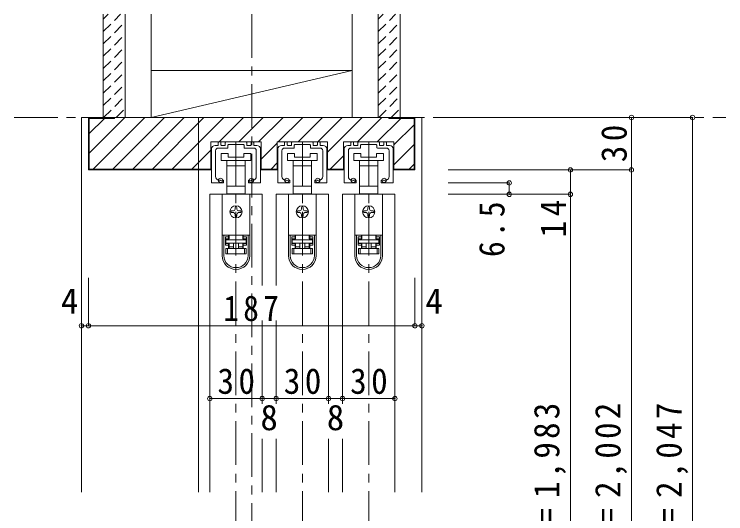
# Model space of a CAD drawing. Units: millimetres at full size, sheet at 1:5; details may follow other scales. Extents: x -957 to 993, y -689 to 708.
# Drawn here: x -509.5 to -102, y -220.5 to 65.6 of the extents above; entities that cross this region are included whole.
import ezdxf
from ezdxf.enums import TextEntityAlignment as Align

# ---------------------------------------------------------------- set-up
doc = ezdxf.new("R2010")
doc.units = ezdxf.units.MM
doc.header["$LTSCALE"] = 5
doc.header["$PDMODE"] = 32
doc.header["$PDSIZE"] = 2.5
doc.linetypes.add('CHAIN1', pattern=[8, 5, -1, 1, -1])
doc.linetypes.add('DASHED1', pattern=[1.8, 1.2, -0.6])
doc.layers.add('0-B_寸法', color=7, linetype='Continuous', lineweight=9)
doc.styles.add('ＭＳ ゴシック', font='')
doc.styles.get('ＭＳ ゴシック').set_extended_font_data('MS Gothic')

# ---------------------------------------------------------------- blocks, each defined once
blk = doc.blocks.new('01')
at = {"layer": '0-B_寸法'}
for p, q in [((-12, 5.72), (-10.45, 5.72)), ((-10.15, 6.02), (-10.15, 7.42)), ((-10.15, 4.22), (-4.95, 4.22)), ((-8.95, 7.72), (-9.85, 7.72)), ((-8.65, 6.02), (-8.65, 7.42)), ((-6.45, 5.72), (-8.35, 5.72)), ((-6.15, 7.42), (-6.15, 6.02)), ((-5.85, 7.72), (5.85, 7.72)), ((-4.65, 4.52), (-4.65, 5.92)), ((-4.35, 6.22), (-0.3, 6.22)), ((0, 6.52), (-0.3, 6.22)), ((0, 6.52), (0.3, 6.22)), ((4.35, 6.22), (0.3, 6.22)), ((4.65, 4.52), (4.65, 5.92)), ((10.15, 4.22), (4.95, 4.22)), ((6.15, 7.42), (6.15, 6.02)), ((6.45, 5.72), (8.35, 5.72)), ((8.65, 6.02), (8.65, 7.42)), ((8.95, 7.72), (9.85, 7.72)), ((10.15, 6.02), (10.15, 7.42)), ((12, 5.72), (10.45, 5.72)), ((-14, 3.72), (-14, -15.48)), ((-11.65, 2.72), (-11.65, -12.157)), ((11.65, 2.72), (11.65, -12.157)), ((14, 3.72), (14, -15.48)), ((-13.7, -15.78), (-7.45, -15.78)), ((-7.15, -15.48), (-7.15, -14.405)), ((7.15, -15.48), (7.15, -14.405)), ((13.7, -15.78), (7.45, -15.78))]:
    blk.add_line(p, q, dxfattribs=at)
for centre, radius, start, end in [((-12, 3.72), 2, 90, 180), ((-10.15, 2.72), 1.5, 90, 180), ((-10.45, 6.02), 0.3, 270, 0), ((-9.85, 7.42), 0.3, 90, 180), ((-8.95, 7.42), 0.3, 0, 90), ((-8.35, 6.02), 0.3, 180, 270), ((-6.45, 6.02), 0.3, 270, 0), ((-5.85, 7.42), 0.3, 90, 180), ((-4.95, 4.52), 0.3, 270, 0), ((-4.35, 5.92), 0.3, 90, 180), ((4.35, 5.92), 0.3, 0, 90), ((4.95, 4.52), 0.3, 180, 270), ((5.85, 7.42), 0.3, 0, 90), ((6.45, 6.02), 0.3, 180, 270), ((8.35, 6.02), 0.3, 270, 0), ((8.95, 7.42), 0.3, 90, 180), ((9.85, 7.42), 0.3, 0, 90), ((10.45, 6.02), 0.3, 180, 270), ((10.15, 2.72), 1.5, 0, 90), ((12, 3.72), 2, 0, 90), ((-9.65, -12.157), 2, 180, 253.54075), ((9.65, -12.157), 2, 286.45925, 0), ((-13.7, -15.48), 0.3, 180, 270), ((-8.8, -9.28), 5, 253.54075, 284.75682), ((-7.45, -14.405), 0.3, 0, 104.75682), ((-7.45, -15.48), 0.3, 270, 0), ((7.45, -14.405), 0.3, 75.24318, 180), ((7.45, -15.48), 0.3, 180, 270), ((8.8, -9.28), 5, 255.24318, 286.45925), ((13.7, -15.48), 0.3, 270, 0)]:
    blk.add_arc(centre, radius, start, end, dxfattribs=at)
for p in [(-8.8, -14.28), (8.8, -14.28)]:
    blk.add_point(p, dxfattribs=at)

msp = doc.modelspace()

# ---------------------------------------------------------------- linework, layer by layer
at = {"layer": '0-B_寸法'}
for p, q in [((-458.504, 65.558), (-458.504, 6.407)), ((-446.004, 65.558), (-446.004, 6.407)), ((-431.004, 65.558), (-431.004, 6.407)), ((-316.004, 6.407), (-316.004, 65.558)), ((-301.004, 65.558), (-301.004, 6.407)), ((-288.504, 65.558), (-288.504, 6.407)), ((-316.004, 33.407), (-431.004, 33.407)), ((-431.004, 6.407), (-316.004, 33.407)), ((-471.004, 6.407), (-467.004, 6.407)), ((-471.004, 6.407), (-471.004, -208.094)), ((-466.504, -14.019), (-446.147, 6.338)), ((-466.504, 5.907), (-466.504, -23.093)), ((-466.504, -2.706), (-457.892, 5.907)), ((-464.264, -23.093), (-434.764, 6.407)), ((-458.504, 6.407), (-446.004, 6.407)), ((-452.951, -23.093), (-423.451, 6.407)), ((-441.637, -23.093), (-412.137, 6.407)), ((-431.004, 6.407), (-316.004, 6.407)), ((-430.323, -23.093), (-400.823, 6.407)), ((-419.01, -23.093), (-389.51, 6.407)), ((-404.004, 6.407), (-404.004, -208.094)), ((-392.196, -7.593), (-378.196, 6.407)), ((-380.882, -7.593), (-366.882, 6.407)), ((-369.569, -7.593), (-355.569, 6.407)), ((-358.255, -7.593), (-344.255, 6.407)), ((-346.941, -7.593), (-332.941, 6.407)), ((-335.627, -7.593), (-321.627, 6.407)), ((-330.104, -13.384), (-310.314, 6.407)), ((-313, -7.593), (-299, 6.407)), ((-301.686, -7.593), (-288.186, 5.907)), ((-301.004, 6.407), (-288.504, 6.407)), ((-295.004, 5.907), (-295.004, 6.407)), ((-280.504, 5.907), (-295.004, 5.907)), ((-280.504, -23.093), (-280.504, 5.907)), ((-280.004, -23.593), (-280.004, 6.407)), ((-121.004, 6.407), (-261.004, 6.407)), ((-156.004, -428.593), (-156.004, 6.407)), ((-121.004, 6.407), (-121.004, -443.593)), ((-292.104, -9.325), (-280.504, 2.275)), ((-396.904, -23.593), (-396.904, -7.593)), ((-396.904, -7.593), (-368.104, -7.593)), ((-368.104, -23.593), (-368.104, -7.593)), ((-358.904, -7.593), (-330.104, -7.593)), ((-358.904, -23.593), (-358.904, -7.593)), ((-330.104, -23.593), (-330.104, -7.593)), ((-320.904, -7.593), (-292.104, -7.593)), ((-292.104, -23.593), (-292.104, -7.593)), ((-368.104, -17.443), (-358.904, -8.243)), ((-292.104, -20.639), (-280.504, -9.039)), ((-407.696, -23.093), (-396.904, -12.302)), ((-391.004, -14.293), (-391.004, -18.293)), ((-387.004, -14.293), (-391.004, -14.293)), ((-387.004, -16.293), (-387.004, -14.293)), ((-378.004, -16.293), (-387.004, -16.293)), ((-378.004, -14.293), (-378.004, -16.293)), ((-374.004, -14.293), (-378.004, -14.293)), ((-374.004, -18.293), (-374.004, -14.293)), ((-353.004, -14.293), (-353.004, -18.293)), ((-349.004, -14.293), (-353.004, -14.293)), ((-349.004, -16.293), (-349.004, -14.293)), ((-340.004, -16.293), (-349.004, -16.293)), ((-340.004, -14.293), (-340.004, -16.293)), ((-336.004, -14.293), (-340.004, -14.293)), ((-336.004, -18.293), (-336.004, -14.293)), ((-328.5, -23.093), (-320.904, -15.498)), ((-315.004, -14.293), (-315.004, -18.293)), ((-311.004, -14.293), (-315.004, -14.293)), ((-311.004, -16.293), (-311.004, -14.293)), ((-302.004, -16.293), (-311.004, -16.293)), ((-302.004, -14.293), (-302.004, -16.293)), ((-298.004, -14.293), (-302.004, -14.293)), ((-298.004, -18.293), (-298.004, -14.293)), ((-391.004, -18.293), (-382.504, -18.293)), ((-387.754, -18.293), (-387.754, -21.293)), ((-382.504, -18.293), (-374.004, -18.293)), ((-377.254, -21.293), (-377.254, -18.293)), ((-362.441, -23.093), (-358.904, -19.556)), ((-353.004, -18.293), (-344.504, -18.293)), ((-349.754, -18.293), (-349.754, -21.293)), ((-344.504, -18.293), (-336.004, -18.293)), ((-339.254, -21.293), (-339.254, -18.293)), ((-315.004, -18.293), (-306.504, -18.293)), ((-311.754, -18.293), (-311.754, -21.293)), ((-306.504, -18.293), (-298.004, -18.293)), ((-301.254, -21.293), (-301.254, -18.293)), ((-283.245, -23.093), (-280.504, -20.352)), ((-467.004, -23.593), (-396.904, -23.593)), ((-466.504, -23.093), (-396.904, -23.093)), ((-387.754, -21.293), (-387.754, -32.893)), ((-387.754, -21.293), (-382.504, -21.293)), ((-382.504, -21.293), (-377.254, -21.293)), ((-377.254, -32.893), (-377.254, -21.293)), ((-368.104, -23.093), (-358.904, -23.093)), ((-368.104, -23.593), (-358.904, -23.593)), ((-349.754, -21.293), (-349.754, -32.893)), ((-349.754, -21.293), (-344.504, -21.293)), ((-344.504, -21.293), (-339.254, -21.293)), ((-339.254, -32.893), (-339.254, -21.293)), ((-330.104, -23.093), (-320.904, -23.093)), ((-311.754, -21.293), (-311.754, -32.893)), ((-311.754, -21.293), (-306.504, -21.293)), ((-306.504, -21.293), (-301.254, -21.293)), ((-301.254, -32.893), (-301.254, -21.293)), ((-292.104, -23.093), (-280.504, -23.093)), ((-292.104, -23.593), (-280.004, -23.593)), ((-156.004, -23.593), (-261.004, -23.593)), ((-226.004, -31.093), (-261.004, -31.093)), ((-226.004, -31.093), (-226.004, -37.593)), ((-387.754, -32.893), (-387.754, -37.293)), ((-382.504, -32.893), (-387.754, -32.893)), ((-377.254, -32.893), (-382.504, -32.893)), ((-377.254, -37.293), (-377.254, -32.893)), ((-349.754, -32.893), (-349.754, -37.293)), ((-344.504, -32.893), (-349.754, -32.893)), ((-339.254, -32.893), (-344.504, -32.893)), ((-339.254, -37.293), (-339.254, -32.893)), ((-311.754, -32.893), (-311.754, -37.293)), ((-306.504, -32.893), (-311.754, -32.893)), ((-301.254, -32.893), (-306.504, -32.893)), ((-301.254, -37.293), (-301.254, -32.893)), ((-397.504, -37.593), (-397.504, -208.094)), ((-397.504, -37.593), (-367.504, -37.593)), ((-390.404, -37.593), (-390.404, -60.893)), ((-374.604, -37.593), (-390.404, -37.593)), ((-387.754, -37.293), (-386.504, -37.293)), ((-378.504, -37.593), (-378.504, -37.293)), ((-378.504, -37.293), (-377.254, -37.293)), ((-374.604, -37.593), (-374.604, -60.893)), ((-367.504, -37.593), (-367.504, -89.898)), ((-359.504, -37.593), (-359.504, -89.898)), ((-359.504, -37.593), (-329.504, -37.593)), ((-352.404, -37.593), (-352.404, -60.893)), ((-336.604, -37.593), (-352.404, -37.593)), ((-349.754, -37.293), (-348.504, -37.293)), ((-340.504, -37.593), (-340.504, -37.293)), ((-340.504, -37.293), (-339.254, -37.293)), ((-336.604, -37.593), (-336.604, -60.893)), ((-329.504, -37.593), (-329.504, -157.594)), ((-321.504, -37.593), (-321.504, -157.594)), ((-321.504, -37.593), (-291.504, -37.593)), ((-314.404, -37.593), (-314.404, -60.893)), ((-298.604, -37.593), (-314.404, -37.593)), ((-311.754, -37.293), (-310.504, -37.293)), ((-302.504, -37.593), (-302.504, -37.293)), ((-302.504, -37.293), (-301.254, -37.293)), ((-298.604, -37.593), (-298.604, -60.893)), ((-291.504, -37.593), (-291.504, -208.094)), ((-191.004, -37.593), (-261.004, -37.593)), ((-384.004, -47.093), (-385.004, -47.093)), ((-385.004, -48.093), (-384.004, -48.093)), ((-383.004, -45.093), (-383.004, -46.093)), ((-382.004, -46.093), (-382.004, -45.093)), ((-380.004, -47.093), (-381.004, -47.093)), ((-381.004, -48.093), (-380.004, -48.093)), ((-346.004, -47.093), (-347.004, -47.093)), ((-347.004, -48.093), (-346.004, -48.093)), ((-345.004, -45.093), (-345.004, -46.093)), ((-344.004, -46.093), (-344.004, -45.093)), ((-342.004, -47.093), (-343.004, -47.093)), ((-343.004, -48.093), (-342.004, -48.093)), ((-308.004, -47.093), (-309.004, -47.093)), ((-309.004, -48.093), (-308.004, -48.093)), ((-307.004, -45.093), (-307.004, -46.093)), ((-306.004, -46.093), (-306.004, -45.093)), ((-304.004, -47.093), (-305.004, -47.093)), ((-305.004, -48.093), (-304.004, -48.093)), ((-383.004, -49.093), (-383.004, -50.093)), ((-382.004, -50.093), (-382.004, -49.093)), ((-345.004, -49.093), (-345.004, -50.093)), ((-344.004, -50.093), (-344.004, -49.093)), ((-307.004, -49.093), (-307.004, -50.093)), ((-306.004, -50.093), (-306.004, -49.093)), ((-390.404, -60.893), (-390.404, -60.993)), ((-374.604, -60.893), (-390.404, -60.893)), ((-390.404, -60.993), (-390.404, -72.693)), ((-389.404, -60.993), (-390.404, -60.993)), ((-389.404, -72.693), (-389.404, -60.993)), ((-386.704, -60.993), (-389.404, -60.993)), ((-387.404, -60.993), (-387.404, -60.893)), ((-386.704, -60.993), (-386.704, -61.993)), ((-386.504, -63.093), (-386.504, -60.893)), ((-378.504, -60.893), (-378.504, -63.093)), ((-378.304, -61.993), (-378.304, -60.993)), ((-375.604, -60.993), (-378.304, -60.993)), ((-377.604, -60.893), (-377.604, -60.993)), ((-374.604, -60.893), (-374.604, -60.993)), ((-374.604, -72.693), (-374.604, -60.993)), ((-352.404, -60.893), (-352.404, -60.993)), ((-336.604, -60.893), (-352.404, -60.893)), ((-352.404, -60.993), (-352.404, -72.693)), ((-351.404, -60.993), (-352.404, -60.993)), ((-351.404, -72.693), (-351.404, -60.993)), ((-348.704, -60.993), (-351.404, -60.993)), ((-349.404, -60.993), (-349.404, -60.893)), ((-348.704, -60.993), (-348.704, -61.993)), ((-348.504, -63.093), (-348.504, -60.893)), ((-340.504, -60.893), (-340.504, -63.093)), ((-340.304, -61.993), (-340.304, -60.993)), ((-337.604, -60.993), (-340.304, -60.993)), ((-339.604, -60.893), (-339.604, -60.993)), ((-336.604, -60.893), (-336.604, -60.993)), ((-336.604, -72.693), (-336.604, -60.993)), ((-314.404, -60.893), (-314.404, -60.993)), ((-298.604, -60.893), (-314.404, -60.893)), ((-314.404, -60.993), (-314.404, -72.693)), ((-313.404, -60.993), (-314.404, -60.993)), ((-313.404, -72.693), (-313.404, -60.993)), ((-310.704, -60.993), (-313.404, -60.993)), ((-311.404, -60.993), (-311.404, -60.893)), ((-310.704, -60.993), (-310.704, -61.993)), ((-310.504, -63.093), (-310.504, -60.893)), ((-302.504, -60.893), (-302.504, -63.093)), ((-302.304, -61.993), (-302.304, -60.993)), ((-299.604, -60.993), (-302.304, -60.993)), ((-301.604, -60.893), (-301.604, -60.993)), ((-298.604, -60.893), (-298.604, -60.993)), ((-298.604, -72.693), (-298.604, -60.993)), ((-388.604, -61.993), (-386.704, -61.993)), ((-388.604, -61.993), (-388.604, -66.693)), ((-386.704, -62.993), (-388.604, -62.993)), ((-386.504, -63.093), (-388.404, -63.093)), ((-388.404, -63.093), (-388.404, -63.593)), ((-386.704, -61.993), (-386.704, -62.993)), ((-376.604, -63.093), (-378.504, -63.093)), ((-378.304, -61.993), (-376.404, -61.993)), ((-376.604, -63.593), (-376.604, -63.093)), ((-376.404, -66.693), (-376.404, -61.993)), ((-350.604, -61.993), (-348.704, -61.993)), ((-350.604, -61.993), (-350.604, -66.693)), ((-348.704, -62.993), (-350.604, -62.993)), ((-348.504, -63.093), (-350.404, -63.093)), ((-350.404, -63.093), (-350.404, -63.593)), ((-348.704, -61.993), (-348.704, -62.993)), ((-338.604, -63.093), (-340.504, -63.093)), ((-340.304, -61.993), (-338.404, -61.993)), ((-338.604, -63.593), (-338.604, -63.093)), ((-338.404, -66.693), (-338.404, -61.993)), ((-312.604, -61.993), (-310.704, -61.993)), ((-312.604, -61.993), (-312.604, -66.693)), ((-310.704, -62.993), (-312.604, -62.993)), ((-310.504, -63.093), (-312.404, -63.093)), ((-312.404, -63.093), (-312.404, -63.593)), ((-310.704, -61.993), (-310.704, -62.993)), ((-300.604, -63.093), (-302.504, -63.093)), ((-302.304, -61.993), (-300.404, -61.993)), ((-300.604, -63.593), (-300.604, -63.093)), ((-300.404, -66.693), (-300.404, -61.993)), ((-386.704, -66.693), (-388.604, -66.693)), ((-388.404, -71.593), (-388.404, -68.593)), ((-388.404, -68.593), (-387.404, -68.593)), ((-387.404, -68.593), (-387.404, -71.593)), ((-387.404, -68.593), (-377.604, -68.593)), ((-386.704, -66.693), (-386.704, -68.593)), ((-386.504, -67.593), (-386.504, -65.593)), ((-386.504, -67.593), (-384.004, -67.593)), ((-386.504, -68.593), (-386.504, -67.593)), ((-384.004, -65.593), (-384.004, -68.593)), ((-381.004, -65.593), (-381.004, -68.593)), ((-378.504, -65.593), (-378.504, -67.593)), ((-378.304, -65.693), (-376.404, -65.693)), ((-378.304, -66.693), (-378.304, -65.693)), ((-378.304, -68.593), (-378.304, -66.693)), ((-376.404, -66.693), (-378.304, -66.693)), ((-377.604, -71.593), (-377.604, -68.593)), ((-377.604, -68.593), (-376.604, -68.593)), ((-376.604, -68.593), (-376.604, -71.593)), ((-348.704, -66.693), (-350.604, -66.693)), ((-350.404, -71.593), (-350.404, -68.593)), ((-350.404, -68.593), (-349.404, -68.593)), ((-349.404, -68.593), (-349.404, -71.593)), ((-349.404, -68.593), (-339.604, -68.593)), ((-348.704, -66.693), (-348.704, -68.593)), ((-348.504, -67.593), (-348.504, -65.593)), ((-348.504, -67.593), (-346.004, -67.593)), ((-348.504, -68.593), (-348.504, -67.593)), ((-346.004, -65.593), (-346.004, -68.593)), ((-343.004, -65.593), (-343.004, -68.593)), ((-340.504, -65.593), (-340.504, -67.593)), ((-340.304, -65.693), (-338.404, -65.693)), ((-340.304, -66.693), (-340.304, -65.693)), ((-340.304, -68.593), (-340.304, -66.693)), ((-338.404, -66.693), (-340.304, -66.693)), ((-339.604, -71.593), (-339.604, -68.593)), ((-339.604, -68.593), (-338.604, -68.593)), ((-338.604, -68.593), (-338.604, -71.593)), ((-310.704, -66.693), (-312.604, -66.693)), ((-312.404, -71.593), (-312.404, -68.593)), ((-312.404, -68.593), (-311.404, -68.593)), ((-311.404, -68.593), (-311.404, -71.593)), ((-311.404, -68.593), (-301.604, -68.593)), ((-310.704, -66.693), (-310.704, -68.593)), ((-310.504, -67.593), (-310.504, -65.593)), ((-310.504, -67.593), (-308.004, -67.593)), ((-310.504, -68.593), (-310.504, -67.593)), ((-308.004, -65.593), (-308.004, -68.593)), ((-305.004, -65.593), (-305.004, -68.593)), ((-302.504, -65.593), (-302.504, -67.593)), ((-302.304, -65.693), (-300.404, -65.693)), ((-302.304, -66.693), (-302.304, -65.693)), ((-302.304, -68.593), (-302.304, -66.693)), ((-300.404, -66.693), (-302.304, -66.693)), ((-301.604, -71.593), (-301.604, -68.593)), ((-301.604, -68.593), (-300.604, -68.593)), ((-300.604, -68.593), (-300.604, -71.593)), ((-387.404, -71.593), (-388.404, -71.593)), ((-377.604, -71.593), (-387.404, -71.593)), ((-376.604, -71.593), (-377.604, -71.593)), ((-349.404, -71.593), (-350.404, -71.593)), ((-339.604, -71.593), (-349.404, -71.593)), ((-338.604, -71.593), (-339.604, -71.593)), ((-311.404, -71.593), (-312.404, -71.593)), ((-301.604, -71.593), (-311.404, -71.593)), ((-300.604, -71.593), (-301.604, -71.593)), ((-467.004, -112.898), (-467.004, -85.339)), ((-280.004, -112.898), (-280.004, -85.339)), ((-367.504, -109.898), (-367.504, -157.594)), ((-359.504, -109.898), (-359.504, -157.594)), ((-467.004, -112.898), (-280.004, -112.898)), ((-397.504, -154.594), (-367.504, -154.594)), ((-367.504, -154.594), (-359.504, -154.594)), ((-359.504, -154.594), (-329.504, -154.594)), ((-329.504, -154.594), (-321.504, -154.594)), ((-321.504, -154.594), (-291.504, -154.594)), ((-367.504, -177.594), (-367.504, -208.094)), ((-359.504, -177.594), (-359.504, -208.094)), ((-329.504, -177.594), (-329.504, -208.094)), ((-321.504, -177.594), (-321.504, -208.094))]:
    msp.add_line(p, q, dxfattribs=at)
at = {"layer": '0-B_寸法', "linetype": 'DASHED1'}
for p, q in [((-458.504, 62.757), (-455.704, 65.558)), ((-458.504, 55.686), (-448.632, 65.558)), ((-301.004, 62.757), (-298.204, 65.558)), ((-301.004, 55.686), (-291.132, 65.558)), ((-458.504, 48.615), (-446.004, 61.115)), ((-301.004, 48.615), (-288.504, 61.115)), ((-458.504, 41.544), (-446.004, 54.044)), ((-301.004, 41.544), (-288.504, 54.044)), ((-458.504, 34.473), (-446.004, 46.973)), ((-301.004, 34.473), (-288.504, 46.973)), ((-458.504, 27.402), (-446.004, 39.902)), ((-301.004, 27.402), (-288.504, 39.902)), ((-458.504, 20.331), (-446.004, 32.831)), ((-301.004, 20.331), (-288.504, 32.831)), ((-458.504, 13.26), (-446.004, 25.76)), ((-301.004, 13.26), (-288.504, 25.76)), ((-458.286, 6.407), (-446.004, 18.689)), ((-300.786, 6.407), (-288.504, 18.689)), ((-451.215, 6.407), (-446.004, 11.618)), ((-293.715, 6.407), (-288.504, 11.618))]:
    msp.add_line(p, q, dxfattribs=at)
at = {"layer": '0-B_寸法', "linetype": 'CHAIN1'}
for p, q in [((-373.504, 65.558), (-373.504, -453.593)), ((-509.504, 6.407), (-102.004, 6.407)), ((-382.504, -7.593), (-382.504, -443.593)), ((-344.504, -7.593), (-344.504, -443.593)), ((-306.504, -7.593), (-306.504, -443.593))]:
    msp.add_line(p, q, dxfattribs=at)
at = {"layer": '0-B_寸法', "color": 4}
for p, q in [((-471.004, -112.898), (-471.004, -85.339)), ((-467.004, -112.898), (-467.004, -85.339)), ((-280.004, -112.898), (-280.004, -85.339)), ((-276.004, -112.898), (-276.004, -85.339)), ((-471.004, -112.898), (-467.004, -112.898)), ((-280.004, -112.898), (-276.004, -112.898))]:
    msp.add_line(p, q, dxfattribs=at)
at = {"layer": '0-B_寸法'}
for points in [[(-280.004, 6.407), (-467.004, 6.407), (-467.004, -23.593)], [(-452.004, 6.407), (-452.004, 5.907), (-466.504, 5.907)], [(-280.004, 6.407), (-276.004, 6.407), (-276.004, -208.094)], [(-330.104, -23.593), (-320.904, -23.593), (-320.904, -7.593)], [(-191.004, -23.593), (-191.004, -423.594), (-261.004, -423.594)], [(-378.504, -37.293), (-386.504, -37.293), (-386.504, -37.593)], [(-340.504, -37.293), (-348.504, -37.293), (-348.504, -37.593)], [(-302.504, -37.293), (-310.504, -37.293), (-310.504, -37.593)], [(-374.604, -60.993), (-375.604, -60.993), (-375.604, -72.693)], [(-336.604, -60.993), (-337.604, -60.993), (-337.604, -72.693)], [(-298.604, -60.993), (-299.604, -60.993), (-299.604, -72.693)], [(-376.404, -62.993), (-378.304, -62.993), (-378.304, -61.993)], [(-338.404, -62.993), (-340.304, -62.993), (-340.304, -61.993)], [(-300.404, -62.993), (-302.304, -62.993), (-302.304, -61.993)], [(-388.604, -65.693), (-386.704, -65.693), (-386.704, -66.693)], [(-381.004, -67.593), (-378.504, -67.593), (-378.504, -68.593)], [(-350.604, -65.693), (-348.704, -65.693), (-348.704, -66.693)], [(-343.004, -67.593), (-340.504, -67.593), (-340.504, -68.593)], [(-312.604, -65.693), (-310.704, -65.693), (-310.704, -66.693)], [(-305.004, -67.593), (-302.504, -67.593), (-302.504, -68.593)]]:
    msp.add_lwpolyline(points, dxfattribs=at)
for points in [[(-376.604, -65.593), (-388.404, -65.593), (-388.404, -63.593), (-376.604, -63.593)], [(-338.604, -65.593), (-350.404, -65.593), (-350.404, -63.593), (-338.604, -63.593)], [(-300.604, -65.593), (-312.404, -65.593), (-312.404, -63.593), (-300.604, -63.593)]]:
    msp.add_lwpolyline(points, close=True, dxfattribs=at)
for centre in [(-382.504, -47.593), (-344.504, -47.593), (-306.504, -47.593)]:
    msp.add_circle(centre, 3.5, dxfattribs=at)
for centre, radius, start, end in [((-382.504, -45.093), 0.5, 90, 180), ((-382.504, -45.093), 0.5, 0, 90), ((-344.504, -45.093), 0.5, 90, 180), ((-344.504, -45.093), 0.5, 0, 90), ((-306.504, -45.093), 0.5, 90, 180), ((-306.504, -45.093), 0.5, 0, 90), ((-385.004, -47.593), 0.5, 90, 180), ((-385.004, -47.593), 0.5, 180, 270), ((-384.004, -46.093), 1, 270, 0), ((-384.004, -49.093), 1, 0, 90), ((-381.004, -46.093), 1, 180, 270), ((-381.004, -49.093), 1, 90, 180), ((-380.004, -47.593), 0.5, 0, 90), ((-380.004, -47.593), 0.5, 270, 0), ((-347.004, -47.593), 0.5, 90, 180), ((-347.004, -47.593), 0.5, 180, 270), ((-346.004, -46.093), 1, 270, 0), ((-346.004, -49.093), 1, 0, 90), ((-343.004, -46.093), 1, 180, 270), ((-343.004, -49.093), 1, 90, 180), ((-342.004, -47.593), 0.5, 0, 90), ((-342.004, -47.593), 0.5, 270, 0), ((-309.004, -47.593), 0.5, 90, 180), ((-309.004, -47.593), 0.5, 180, 270), ((-308.004, -46.093), 1, 270, 0), ((-308.004, -49.093), 1, 0, 90), ((-305.004, -46.093), 1, 180, 270), ((-305.004, -49.093), 1, 90, 180), ((-304.004, -47.593), 0.5, 0, 90), ((-304.004, -47.593), 0.5, 270, 0), ((-382.504, -50.093), 0.5, 180, 270), ((-382.504, -50.093), 0.5, 270, 0), ((-344.504, -50.093), 0.5, 180, 270), ((-344.504, -50.093), 0.5, 270, 0), ((-306.504, -50.093), 0.5, 180, 270), ((-306.504, -50.093), 0.5, 270, 0), ((-382.504, -72.693), 7.9, 180, 0), ((-382.504, -72.693), 6.9, 180, 0), ((-344.504, -72.693), 7.9, 180, 0), ((-344.504, -72.693), 6.9, 180, 0), ((-306.504, -72.693), 7.9, 180, 0), ((-306.504, -72.693), 6.9, 180, 0)]:
    msp.add_arc(centre, radius, start, end, dxfattribs=at)
for p in [(-156.004, 6.407), (-121.004, 6.407), (-191.004, -23.593), (-156.004, -23.593), (-226.004, -31.093), (-226.004, -37.593), (-191.004, -37.593), (-471.004, -112.898), (-467.004, -112.898), (-280.004, -112.898), (-276.004, -112.898), (-397.504, -154.594), (-367.504, -154.594), (-359.504, -154.594), (-329.504, -154.594), (-321.504, -154.594), (-291.504, -154.594)]:
    msp.add_point(p, dxfattribs=at)

# ---------------------------------------------------------------- block references
for p in [(-382.504, -15.313), (-344.504, -15.313), (-306.504, -15.313)]:
    msp.add_blockref('01', p, dxfattribs=at)

# ---------------------------------------------------------------- texts
at = {"layer": '0-B_寸法', "style": 'ＭＳ ゴシック'}
for s, p in [('4', (-482.773, -110.398)), ('4', (-274.033, -110.398)), ('8', (-368.504, -177.094)), ('8', (-330.504, -177.094))]:
    msp.add_text(s, height=14.66, dxfattribs=at).set_placement(p, align=Align.BOTTOM_LEFT)
at = {"layer": '0-B_寸法', "char_height": 14.66, "attachment_point": 7, "rotation": 90, "style": 'ＭＳ ゴシック'}
for s, insert in [('\\T1.27;\\W0.95;30', (-158.504, -19.218)), ('\\T1.27;\\W0.9;6.5', (-228.504, -73.491)), ('\\T1.27;\\W0.95;14', (-193.504, -62.241)), ('\\T1.19;\\W0.95;ＤＨ＝1,983', (-193.504, -279.344)), ('\\T1.19;\\W0.95;枠内＝2,002', (-158.504, -279.344)), ('\\T1.19;\\W0.95;枠外＝2,047', (-123.504, -279.344))]:
    msp.add_mtext(s, dxfattribs=dict(at, insert=insert))
at = {"layer": '0-B_寸法', "char_height": 14.66, "attachment_point": 7, "style": 'ＭＳ ゴシック'}
for s, insert in [('\\T1.27;\\W0.9;187', (-389.754, -110.398)), ('\\T1.27;\\W0.95;30', (-393.129, -152.094)), ('\\T1.27;\\W0.95;30', (-355.129, -152.094)), ('\\T1.27;\\W0.95;30', (-317.129, -152.094))]:
    msp.add_mtext(s, dxfattribs=dict(at, insert=insert))

doc.saveas('drawing.dxf')
